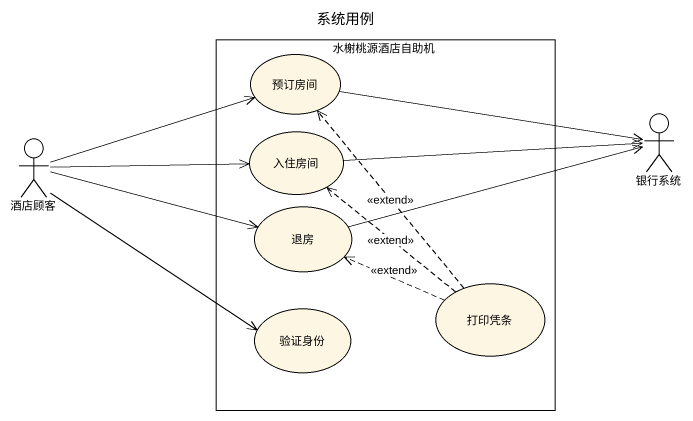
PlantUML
@startuml
title 系统用例
rectangle 水榭桃源酒店自助机 {
  usecase 预订房间
  usecase 入住房间
  usecase 退房
  usecase 验证身份
  usecase 打印凭条
}
actor 银行系统
actor 酒店顾客
预订房间 -right-> 银行系统
入住房间 -right-> 银行系统
酒店顾客 -right-> 预订房间
酒店顾客 -right-> 入住房间
酒店顾客 -right-> 退房
酒店顾客 -right-> 验证身份
退房 -right-> 银行系统
打印凭条 .up.> 预订房间 : <<extend>>
打印凭条 .up.> 入住房间 : <<extend>>
打印凭条 .left.> 退房 : <<extend>>
@enduml
